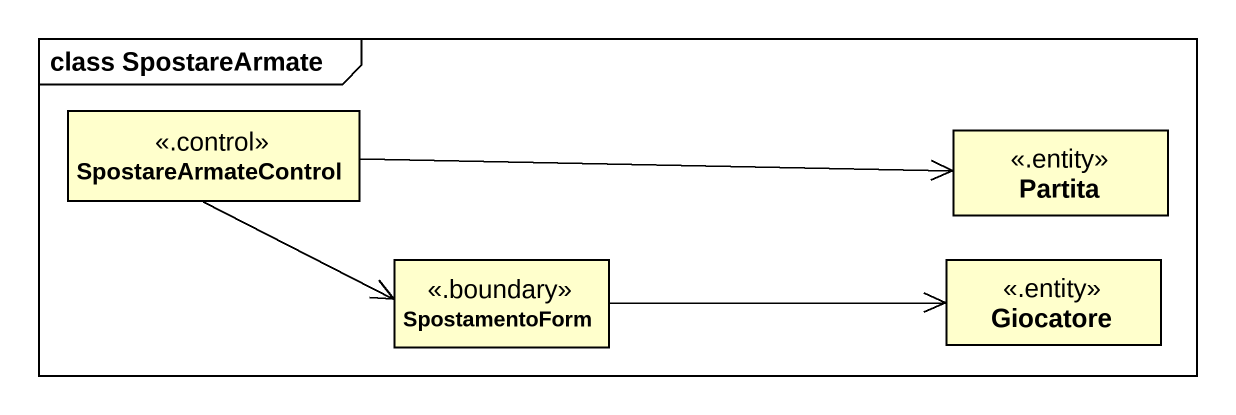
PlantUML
@startuml
mainframe class SpostareArmate
hide circle
hide empty members
class SpostareArmateControl <<.control>>
class Partita <<.entity>>
class SpostamentoForm <<.boundary>>
class Giocatore <<.entity>>
SpostareArmateControl -right-> Partita
SpostareArmateControl -right-> SpostamentoForm
SpostamentoForm -right-> Giocatore
@enduml
